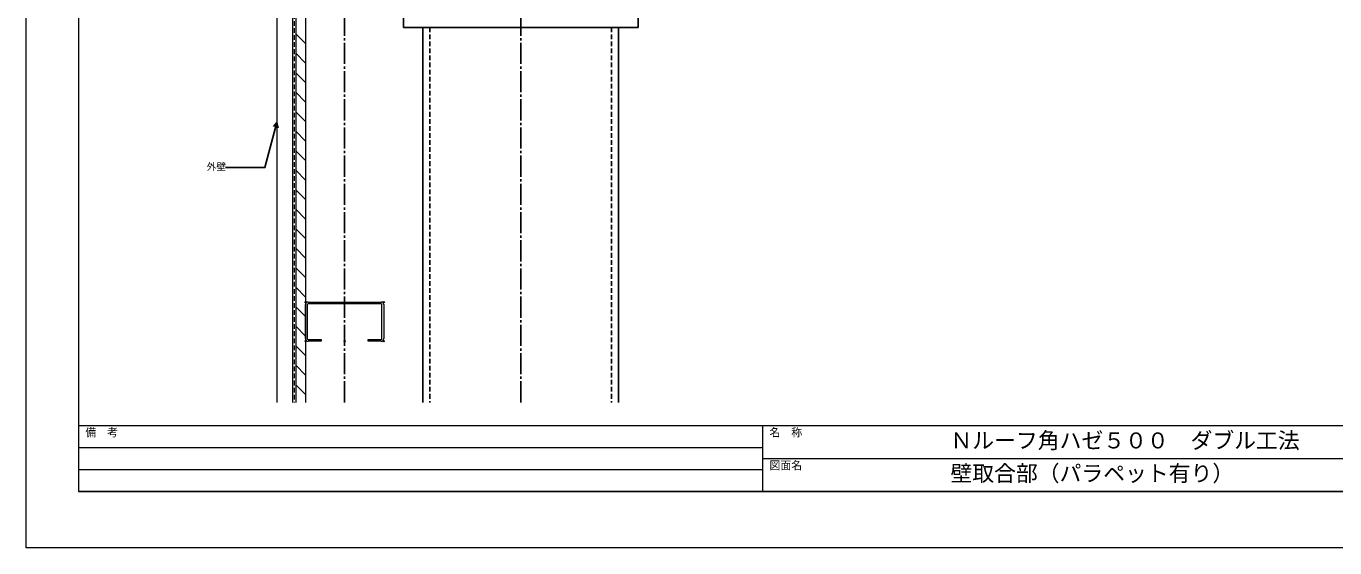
# Model space of a CAD drawing. Units: millimetres at full size, sheet at 1:3; details may follow other scales. Extents: x -1263 to 1258, y -891 to 1036.
# Drawn here: x -1262 to 411, y -891 to -225 of the extents above; entities that cross this region are included whole.
import ezdxf
from ezdxf.enums import TextEntityAlignment as Align

# ---------------------------------------------------------------- set-up
doc = ezdxf.new("R2010")
doc.units = ezdxf.units.MM
doc.header["$LTSCALE"] = 3
doc.header["$PDMODE"] = 32
doc.header["$PDSIZE"] = 1.5
doc.linetypes.add('CHAIN2', pattern=[12, 9, -1, 1, -1])
doc.linetypes.add('DASHED2', pattern=[3, 2, -1])
for name, color, linetype, lineweight in [('0-0_補助1', 4, 'Continuous', 5), ('0-4_寸法線1', 5, 'Continuous', 25), ('0-6_名称1', 5, 'Continuous', 25), ('0-E_外壁1', 6, 'Continuous', 20), ('2-1_裏貼1', 2, 'Continuous', 18), ('3-9_断熱材1', 4, 'Continuous', 5), ('3-D_防水シート', 3, 'DASHED2', 9), ('4-3_H鋼2', 12, 'Continuous', 25), ('4-5_C鋼1', 2, 'Continuous', 18), ('5-B_枠2', 4, 'Continuous', 5), ('B-4_鉄骨芯', 1, 'CHAIN2', 25)]:
    doc.layers.add(name, color=color, linetype=linetype, lineweight=lineweight)
doc.styles.add('Arial', font='')
doc.styles.add('ＭＳ ゴシック', font='')
doc.styles.get('Arial').set_extended_font_data('Arial')
doc.styles.get('ＭＳ ゴシック').set_extended_font_data('MS Gothic')

msp = doc.modelspace()

# ---------------------------------------------------------------- linework, layer by layer
at = {"layer": '0-0_補助1'}
for p, q in [((-1194.647, -735), (1191.647, -735)), ((-320.3, -735), (-320.3, -819)), ((-1194.647, -763), (-320.3, -763)), ((-320.3, -777), (651.647, -777)), ((-1194.647, -791), (-320.3, -791)), ((-1194.647, -819), (1191.647, -819)), ((1191.647, -819), (-1194.647, -819))]:
    msp.add_line(p, q, dxfattribs=at)
msp.add_lwpolyline([(1191.647, 819), (-1194.647, 819), (-1194.647, -819)], dxfattribs=at)
at = {"layer": '0-4_寸法線1', "linetype": 'CHAIN2'}
msp.add_line((-854.503, -705.374), (-854.503, 769.733), dxfattribs=at)
at = {"layer": '0-6_名称1'}
for q in [(-945.454, -353.142), (-939.659, -354.695)]:
    msp.add_line((-941.003, -348.123), q, dxfattribs=at)
msp.add_lwpolyline([(-941.003, -348.123), (-956.385, -405.528), (-1006.803, -405.528)], dxfattribs=at)
at = {"layer": '0-E_外壁1'}
for p, q in [((-941.003, 636.371), (-941.003, -705.374)), ((-921.003, 636.371), (-921.003, -705.374))]:
    msp.add_line(p, q, dxfattribs=at)
at = {"layer": '2-1_裏貼1'}
for p, q in [((-904.503, -247.285), (-917.003, -234.785)), ((-904.503, -272.175), (-917.003, -259.675)), ((-904.503, -297.065), (-917.003, -284.565)), ((-904.503, -321.955), (-917.003, -309.455)), ((-904.503, -346.845), (-917.003, -334.345)), ((-904.503, -371.735), (-917.003, -359.235)), ((-904.503, -396.626), (-917.003, -384.126)), ((-904.503, -421.516), (-917.003, -409.016)), ((-904.503, -446.406), (-917.003, -433.906)), ((-904.503, -471.296), (-917.003, -458.796)), ((-904.503, -496.186), (-917.003, -483.686)), ((-904.503, -521.076), (-917.003, -508.576)), ((-904.503, -545.967), (-917.003, -533.467)), ((-904.503, -570.857), (-917.003, -558.357)), ((-904.503, -595.747), (-917.003, -583.247)), ((-904.503, -620.637), (-917.003, -608.137)), ((-904.503, -645.527), (-917.003, -633.027)), ((-904.503, -670.417), (-917.003, -657.917)), ((-904.503, -695.307), (-917.003, -682.807))]:
    msp.add_line(p, q, dxfattribs=at)
at = {"layer": '3-9_断熱材1'}
for p, q in [((-917.003, 636.371), (-917.003, -705.374)), ((-904.503, 636.371), (-904.503, -705.374))]:
    msp.add_line(p, q, dxfattribs=at)
at = {"layer": '3-D_防水シート'}
msp.add_line((-919.003, 636.371), (-919.003, -705.374), dxfattribs=at)
at = {"layer": '4-3_H鋼2'}
for p, q in [((-779.503, -207.629), (-779.503, -226.629)), ((-479.503, -207.629), (-479.503, -226.629)), ((-779.503, -226.629), (-479.503, -226.629)), ((-754.503, -226.629), (-754.503, -705.374)), ((-504.503, -226.629), (-504.503, -705.374))]:
    msp.add_line(p, q, dxfattribs=at)
at = {"layer": '4-3_H鋼2', "linetype": 'DASHED2'}
for p, q in [((-745.503, -226.629), (-745.503, -705.374)), ((-513.503, -226.629), (-513.503, -705.374))]:
    msp.add_line(p, q, dxfattribs=at)
at = {"layer": '4-5_C鋼1'}
for p, q in [((-904.503, -623.969), (-904.503, -580.569)), ((-902.203, -580.569), (-902.203, -623.969)), ((-901.203, -577.269), (-807.803, -577.269)), ((-807.803, -579.569), (-901.203, -579.569)), ((-806.803, -623.969), (-806.803, -580.569)), ((-804.503, -580.569), (-804.503, -623.969)), ((-807.803, -627.269), (-824.503, -627.269))]:
    msp.add_line(p, q, dxfattribs=at)
for points in [[(-901.203, -624.969), (-884.503, -624.969), (-884.503, -627.269), (-901.203, -627.269)], [(-824.503, -627.269), (-824.503, -624.969), (-807.803, -624.969)]]:
    msp.add_lwpolyline(points, dxfattribs=at)
for centre, radius, start, end in [((-901.203, -580.569), 3.3, 90, 180), ((-901.203, -580.569), 1, 90, 180), ((-807.803, -580.569), 3.3, 0.00004, 90), ((-807.803, -580.569), 1, 0, 90), ((-901.203, -623.969), 3.3, 179.99996, 270), ((-901.203, -623.969), 1, 180, 270), ((-807.803, -623.969), 1, 270, 0), ((-807.803, -623.969), 3.3, 270, 0.00004)]:
    msp.add_arc(centre, radius, start, end, dxfattribs=at)
for p in [(-904.503, -577.269), (-804.503, -577.269), (-904.503, -627.269), (-854.503, -627.269), (-804.503, -627.269)]:
    msp.add_point(p, dxfattribs=at)
at = {"layer": '5-B_枠2'}
msp.add_lwpolyline([(-1261.5, 891), (1258.5, 891), (1258.5, -891), (-1261.5, -891)], close=True, dxfattribs=at)
at = {"layer": 'B-4_鉄骨芯'}
msp.add_line((-629.503, -705.374), (-629.503, 29.371), dxfattribs=at)

# ---------------------------------------------------------------- texts
at = {"layer": '0-0_補助1', "style": 'Arial'}
for s, height, p in [('備\u3000考', 10.23, (-1185.974, -751.913)), ('名\u3000称', 10.23, (-311.626, -751.913)), ('Ｎルーフ角ハゼ５００\u3000ダブル工法', 20.45, (-80.326, -770.295)), ('図面名', 10.23, (-311.626, -793.913)), ('壁取合部（パラペット有り）', 20.45, (-80.326, -812.295))]:
    msp.add_text(s, height=height, dxfattribs=at).set_placement(p, align=Align.BOTTOM_LEFT)
at = {"layer": '0-6_名称1', "style": 'ＭＳ ゴシック'}
msp.add_text('外壁', height=8.798, dxfattribs=at).set_placement((-1030.803, -411.528), align=Align.BOTTOM_LEFT)

doc.saveas('drawing.dxf')
